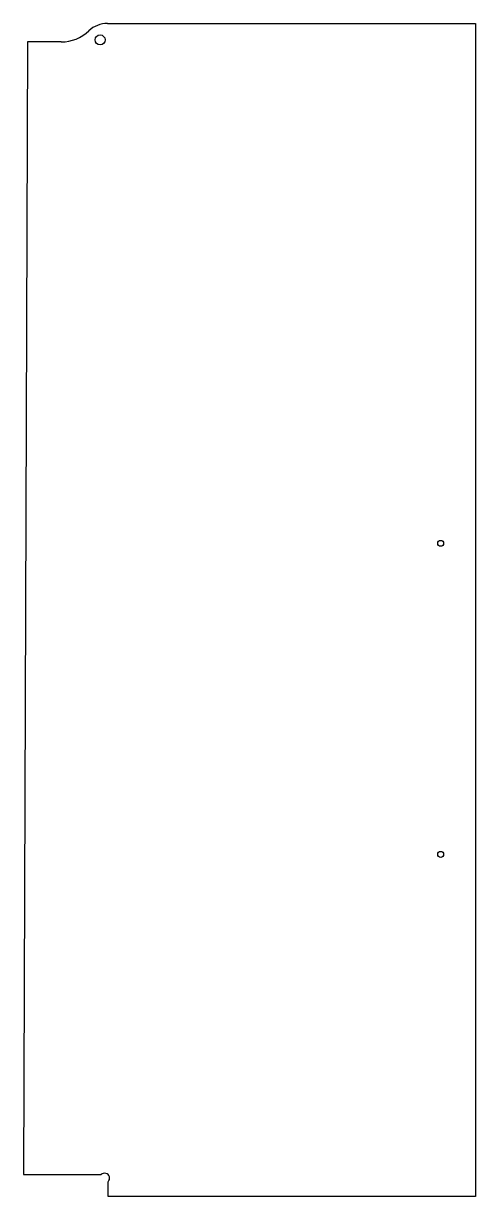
# Model space of a CAD drawing. Header units: metres. Extents: x -5938 to -5030, y -2362 to -5.
import ezdxf

# ---------------------------------------------------------------- set-up
doc = ezdxf.new("R2010")
doc.units = ezdxf.units.M

msp = doc.modelspace()

# ---------------------------------------------------------------- linework, layer by layer
for p, q in [((-5769.4, -5.2), (-5030.2, -5.2)), ((-5030.2, -5.2), (-5030.2, -2362.2)), ((-5930.2, -42.2), (-5938.2, -2318.2)), ((-5862.2, -42.2), (-5930.2, -42.2)), ((-5938.2, -2318.2), (-5782.3, -2318.2)), ((-5768.2, -2362.2), (-5768.2, -2332.3)), ((-5030.2, -2362.2), (-5768.2, -2362.2))]:
    msp.add_line(p, q)
for centre, radius in [((-5784.2, -38.2), 10), ((-5100.2, -1049.7), 6), ((-5100.2, -1674.7), 6)]:
    msp.add_circle(centre, radius)
for centre, radius, start, end in [((-5862.2, 37.8), 80, 270, 313.894), ((-5769.4, -60.2), 55, 90, 132.8077), ((-5775.2, -2325.2), 10, 314.427, 135.573)]:
    msp.add_arc(centre, radius, start, end)

doc.saveas('drawing.dxf')
